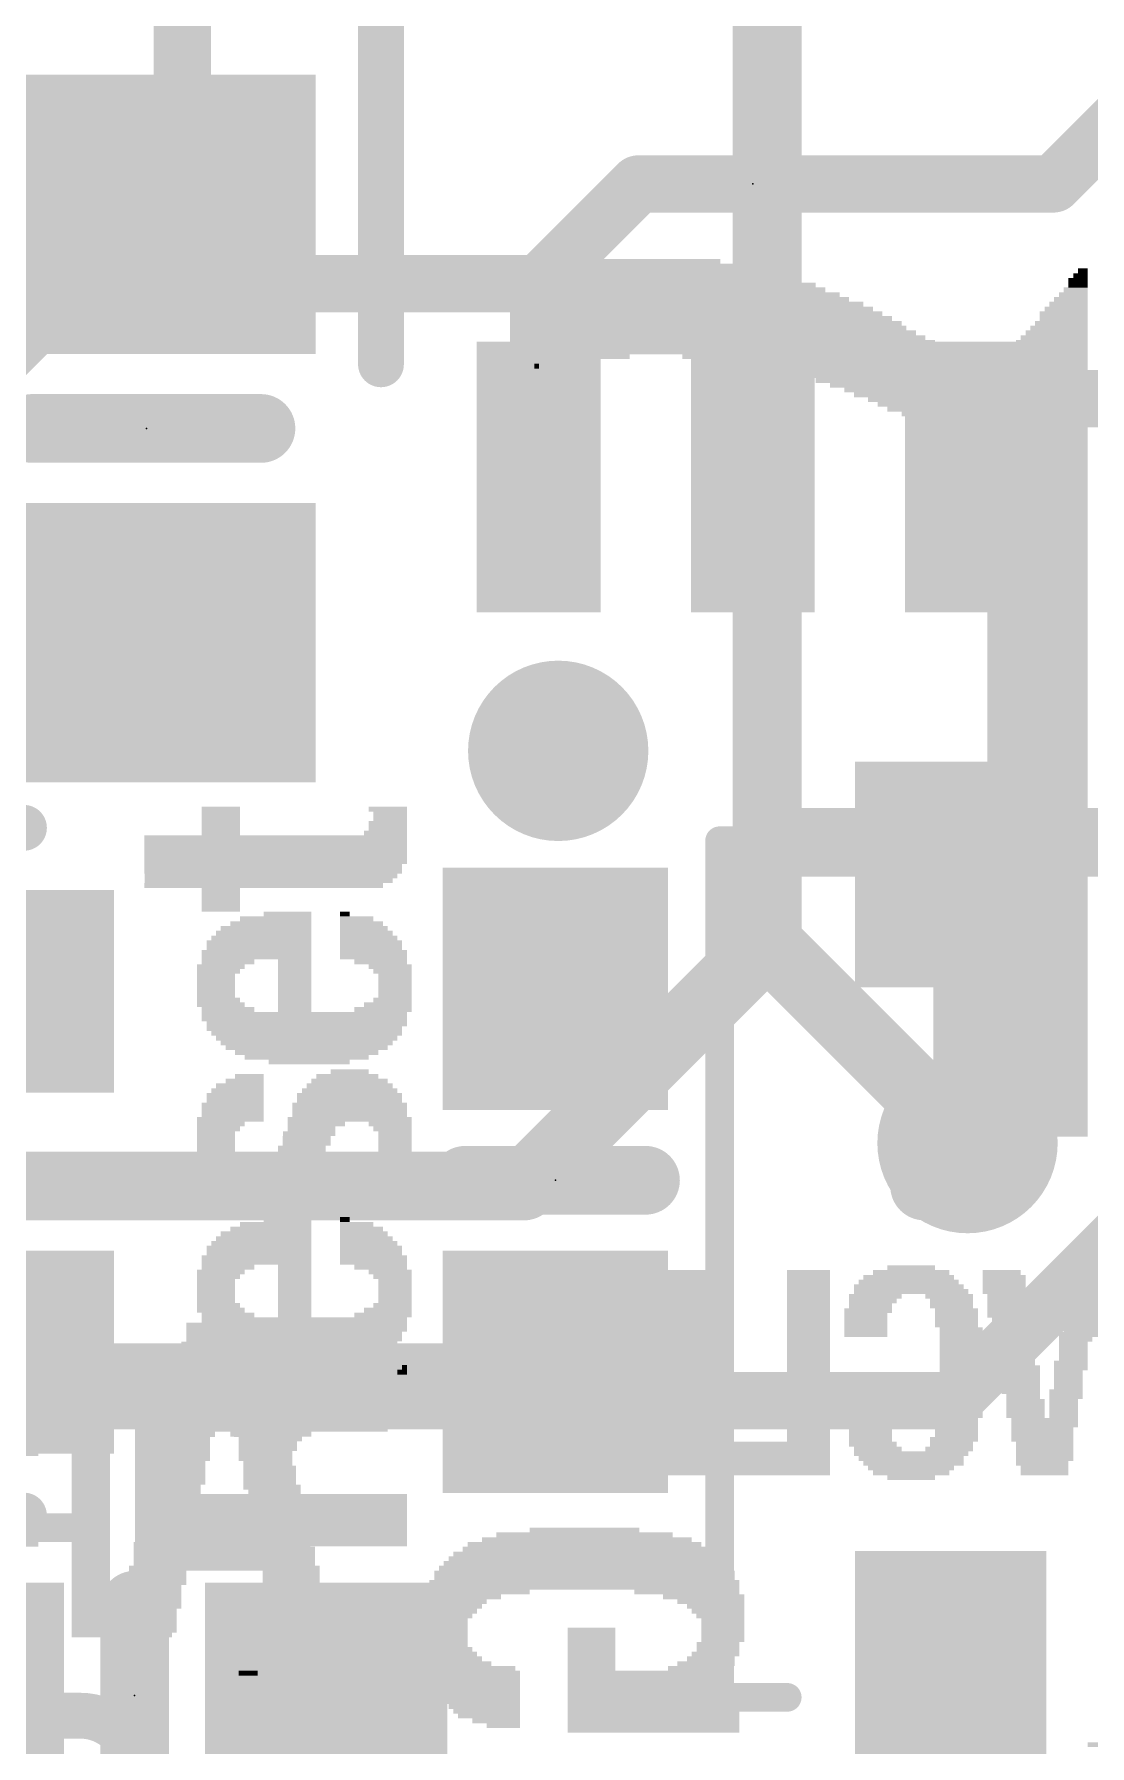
# Model space of a CAD drawing. Extents: x -0.1 to 50.8, y -0.1 to 23.
# Drawn here: x 11.54 to 16.23, y 3.99 to 11.59 of the extents above; entities that cross this region are included whole.
import ezdxf

# ---------------------------------------------------------------- set-up
doc = ezdxf.new("R2010")
doc.units = 0
for name, color, linetype in [('1', 12, 'CONTINUOUS'), ('16', 5, 'CONTINUOUS'), ('18', 110, 'CONTINUOUS'), ('200', 40, 'CONTINUOUS'), ('201', 6, 'CONTINUOUS'), ('21', 40, 'CONTINUOUS'), ('22', 6, 'CONTINUOUS'), ('23', 40, 'CONTINUOUS')]:
    doc.layers.add(name, color=color, linetype=linetype)

# ---------------------------------------------------------------- blocks, each defined once
blk = doc.blocks.new('RECT')
blk.add_solid([(-0.5, -0.5), (0.5, -0.5), (-0.5, 0.5), (0.5, 0.5)])
blk = doc.blocks.new('ROUNDV')
at = {"const_width": 0.5}
blk.add_lwpolyline([(0, -0.25, 1), (0, 0.25, 1), (0, -0.25)], format="xyb", dxfattribs=at)

msp = doc.modelspace()

# ---------------------------------------------------------------- linework, layer by layer
at = {"layer": '1'}
for points, const_width in [([(12.2005, 12.319), (12.2005, 10.9465)], 0.254), ([(16.0655, 10.922), (16.9155, 11.772)], 0.254), ([(12.2005, 10.9465), (12.0415, 10.7875)], 0.254), ([(13.782, 10.48), (14.224, 10.922)], 0.254), ([(14.224, 10.922), (16.0655, 10.922)], 0.254), ([(10.348, 9.094), (12.0415, 10.7875)], 0.254), ([(12.349, 10.48), (12.0415, 10.7875)], 0.254), ([(13.782, 10.48), (12.349, 10.48)], 0.254), ([(13.782, 9.6219), (13.782, 10.48)], 0.254), ([(15.682, 9.6219), (16.0296, 9.9695)], 0.254), ([(16.0296, 9.9695), (16.383, 9.9695)], 0.254), ([(15.6845, 7.7838), (15.6096, 7.8587)], 0.3048), ([(15.6845, 6.6675), (15.6845, 7.7838)], 0.3048), ([(11.448, 5.7405), (11.232, 5.5245)], 0.254), ([(11.5361, 5.6524), (11.448, 5.7405)], 0.254), ([(13.8557, 5.6524), (11.5361, 5.6524)], 0.254)]:
    msp.add_lwpolyline(points, dxfattribs=dict(at, const_width=const_width))
for points, const_width in [([(12.137, 10.9465, 1), (12.264, 10.9465)], 0.127), ([(12.2454, 10.9016, 1), (12.1556, 10.9914)], 0.127), ([(14.224, 10.9855, 1), (14.224, 10.8585)], 0.127), ([(14.2689, 10.8771, 1), (14.1791, 10.9669)], 0.127), ([(16.0206, 10.9669, 1), (16.1104, 10.8771)], 0.127), ([(16.0655, 10.8585, 1), (16.0655, 10.9855)], 0.127), ([(12.0864, 10.8324, 1), (11.9966, 10.7426)], 0.127), ([(11.9966, 10.8324, 1), (12.0864, 10.7426)], 0.127), ([(12.0864, 10.7426, 1), (11.9966, 10.8324)], 0.127), ([(12.349, 10.5435, 1), (12.349, 10.4165)], 0.127), ([(12.3041, 10.4351, 1), (12.3939, 10.5249)], 0.127), ([(13.8455, 10.48, 1), (13.7185, 10.48)], 0.127), ([(13.7371, 10.5249, 1), (13.8269, 10.4351)], 0.127), ([(13.782, 10.4165, 1), (13.782, 10.5435)], 0.127), ([(16.0296, 10.033, 1), (16.0296, 9.906)], 0.127), ([(16.0745, 9.9246, 1), (15.9847, 10.0144)], 0.127), ([(15.6371, 9.6668, 1), (15.7269, 9.577)], 0.127), ([(13.7185, 9.6219, 1), (13.8455, 9.6219)], 0.127), ([(15.6635, 7.9126, 1), (15.5557, 7.8048)], 0.1524), ([(15.7607, 7.7838, 1), (15.6083, 7.7838)], 0.1524), ([(15.6306, 7.7299, 1), (15.7384, 7.8377)], 0.1524), ([(15.6083, 6.6675, 1), (15.7607, 6.6675)], 0.1524), ([(11.4929, 5.7854, 1), (11.4031, 5.6956)], 0.127), ([(11.4929, 5.6956, 1), (11.4031, 5.7854)], 0.127), ([(11.5361, 5.7159, 1), (11.5361, 5.5889)], 0.127), ([(13.8557, 5.5889, 1), (13.8557, 5.7159)], 0.127), ([(11.4912, 5.6075, 1), (11.581, 5.6973)], 0.127)]:
    msp.add_lwpolyline(points, format="xyb", dxfattribs=dict(at, const_width=const_width))
at = {"layer": '16'}
for points, const_width in [([(14.7955, 12.319), (14.7955, 8.001)], 0.3048), ([(14.7955, 7.5565), (14.7955, 8.001)], 0.3048), ([(14.7955, 8.001), (19.05, 8.001)], 0.3048), ([(13.716, 6.477), (14.7955, 7.5565)], 0.3048), ([(15.6845, 6.6675), (14.7955, 7.5565)], 0.3048), ([(15.494, 6.477), (15.6845, 6.6675)], 0.3048), ([(10.0965, 6.477), (13.716, 6.477)], 0.3048), ([(16.4465, 6.35), (15.621, 5.5245)], 0.254), ([(15.621, 5.5245), (10.3505, 5.5245)], 0.254)]:
    msp.add_lwpolyline(points, dxfattribs=dict(at, const_width=const_width))
for points, const_width in [([(14.8717, 8.001, 1), (14.7193, 8.001)], 0.1524), ([(14.7955, 8.0772, 1), (14.7955, 7.9248)], 0.1524), ([(14.7193, 8.001, 1), (14.8717, 8.001)], 0.1524), ([(14.8494, 7.6104, 1), (14.7416, 7.5026)], 0.1524), ([(14.8494, 7.5026, 1), (14.7416, 7.6104)], 0.1524), ([(14.7193, 7.5565, 1), (14.8717, 7.5565)], 0.1524), ([(15.7384, 6.6136, 1), (15.6306, 6.7214)], 0.1524), ([(15.6306, 6.6136, 1), (15.7384, 6.7214)], 0.1524), ([(13.6621, 6.5309, 1), (13.7699, 6.4231)], 0.1524), ([(13.716, 6.4008, 1), (13.716, 6.5532)], 0.1524), ([(15.4401, 6.5309, 1), (15.5479, 6.4231)], 0.1524), ([(15.5761, 5.5694, 1), (15.6659, 5.4796)], 0.127), ([(15.621, 5.461, 1), (15.621, 5.588)], 0.127)]:
    msp.add_lwpolyline(points, format="xyb", dxfattribs=dict(at, const_width=const_width))
at = {"layer": '21'}
for points, const_width in [([(13.082, 11.722), (13.082, 10.122)], 0.2032), ([(12.5495, 9.8375), (11.5335, 9.8375)], 0.3048), ([(7.298, 8.0659), (11.498, 8.0659)], 0.2032), ([(14.8846, 8.0087), (14.5846, 8.0087)], 0.127), ([(14.5846, 8.0087), (14.5846, 4.2087)], 0.127), ([(14.2557, 6.5024), (13.4557, 6.5024)], 0.3048), ([(11.498, 5.0151), (7.298, 5.0151)], 0.2032), ([(11.9888, 4.6176), (11.9888, 3.8176)], 0.3048), ([(14.5846, 4.2087), (14.8846, 4.2087)], 0.127)]:
    msp.add_lwpolyline(points, dxfattribs=dict(at, const_width=const_width))
for points, const_width in [([(13.0312, 10.122, 1), (13.1328, 10.122)], 0.1016), ([(11.5335, 9.9137, 1), (11.5335, 9.7613)], 0.1524), ([(12.5495, 9.7613, 1), (12.5495, 9.9137)], 0.1524), ([(11.498, 8.0151, 1), (11.498, 8.1167)], 0.1016), ([(14.6164, 8.0087, 1), (14.5528, 8.0087)], 0.0635), ([(14.5846, 8.0405, 1), (14.5846, 7.977)], 0.0635), ([(14.8846, 7.977, 1), (14.8846, 8.0405)], 0.0635), ([(13.4557, 6.5786, 1), (13.4557, 6.4262)], 0.1524), ([(14.2557, 6.4262, 1), (14.2557, 6.5786)], 0.1524), ([(11.498, 4.9643, 1), (11.498, 5.0659)], 0.1016), ([(12.065, 4.6176, 1), (11.9126, 4.6176)], 0.1524), ([(14.5846, 4.2405, 1), (14.5846, 4.177)], 0.0635), ([(14.8846, 4.177, 1), (14.8846, 4.2405)], 0.0635), ([(14.5528, 4.2087, 1), (14.6164, 4.2087)], 0.0635)]:
    msp.add_lwpolyline(points, format="xyb", dxfattribs=dict(at, const_width=const_width))
at = {"layer": '22', "const_width": 0.2032}
msp.add_lwpolyline([(11.7475, 4.1275), (8.9535, 4.1275)], dxfattribs=at)
at = {"layer": '22'}
for points, const_width in [([(12.0015, 3.8735, 0.4142), (11.7475, 4.1275)], 0.2032), ([(11.7475, 4.1783, 1), (11.7475, 4.0767)], 0.1016), ([(11.7475, 4.0767, 1), (11.7475, 4.1783)], 0.1016)]:
    msp.add_lwpolyline(points, format="xyb", dxfattribs=dict(at, const_width=const_width))
at = {"layer": '23'}
for p in [(14.732, 10.922), (12.0415, 9.8375), (13.8557, 6.5024), (11.9888, 4.2176)]:
    msp.add_point(p, dxfattribs=at)

# ---------------------------------------------------------------- block references
at = {"layer": '1'}
for p, xscale, yscale, rotation in [((12.0415, 10.7875), 1.24, 1.5, 270), ((12.0415, 8.8875), 1.24, 1.5, 270), ((11.448, 7.3405), 0.9, 0.9, 180), ((11.448, 5.7405), 0.9, 0.9, 180)]:
    msp.add_blockref('RECT', p, dxfattribs=dict(at, xscale=xscale, yscale=yscale, rotation=rotation))
at = {"layer": '1', "xscale": 0.55, "yscale": 1.2}
for p in [(13.782, 9.6219), (14.732, 9.6219), (15.682, 9.6219)]:
    msp.add_blockref('RECT', p, dxfattribs=at)
at = {"layer": '1'}
for p, xscale in [((15.6096, 7.8587), 0.85), ((15.6096, 4.3587), 0.85), ((11.1388, 4.2176), 1.075), ((12.8388, 4.2176), 1.075)]:
    msp.add_blockref('RECT', p, dxfattribs=dict(at, xscale=xscale))
at = {"layer": '1', "xscale": 1.075, "rotation": 270}
for p in [(13.8557, 7.3524), (13.8557, 5.6524)]:
    msp.add_blockref('RECT', p, dxfattribs=at)
at = {"layer": '18', "xscale": 0.8001, "yscale": 0.8001}
for p in [(13.8684, 8.4074), (13.8684, 8.4074), (15.6845, 6.6675), (15.6845, 6.6675)]:
    msp.add_blockref('ROUNDV', p, dxfattribs=at)
at = {"layer": '200', "yscale": 0.0212}
for p, xscale in [((12.3714, 8.1488), 0.1693), ((12.3714, 8.1277), 0.1693), ((13.1122, 8.1488), 0.1693), ((13.1228, 8.1277), 0.1482), ((12.3714, 8.1065), 0.1693), ((12.3714, 8.0853), 0.1693), ((12.3714, 8.0642), 0.1693), ((12.3714, 8.043), 0.1693), ((13.1016, 8.043), 0.1905), ((13.1122, 8.0853), 0.1693), ((13.1122, 8.0642), 0.1693), ((13.1228, 8.1065), 0.1482), ((12.6148, 8.0218), 1.1641), ((12.6148, 8.0007), 1.1641), ((12.6148, 7.9795), 1.1641), ((12.6042, 7.8949), 1.143), ((12.6148, 7.9583), 1.1641), ((12.6148, 7.9372), 1.1641), ((12.6148, 7.916), 1.1641), ((12.6042, 7.8737), 1.143), ((12.5937, 7.8525), 1.1218), ((12.5831, 7.8314), 1.1006), ((12.5619, 7.8102), 1.0583), ((12.3714, 7.789), 0.1693), ((12.3714, 7.7679), 0.1693), ((12.3714, 7.7467), 0.1693), ((12.3714, 7.7255), 0.1693), ((12.3714, 7.7044), 0.1693), ((12.6148, 7.662), 0.3175), ((12.6677, 7.6832), 0.2117), ((12.9217, 7.6832), 0.0423), ((12.9746, 7.662), 0.1482), ((12.5619, 7.5985), 0.4233), ((12.5725, 7.6197), 0.4022), ((12.5937, 7.6409), 0.3598), ((12.9958, 7.6409), 0.1905), ((13.0064, 7.6197), 0.2117), ((13.017, 7.5985), 0.2328), ((12.5302, 7.5139), 0.4868), ((12.5408, 7.5562), 0.4657), ((12.5408, 7.535), 0.4657), ((12.5513, 7.5774), 0.4445), ((13.0381, 7.5562), 0.2752), ((13.0381, 7.535), 0.2752), ((13.0276, 7.5774), 0.254), ((13.0487, 7.5139), 0.2963), ((12.3714, 7.4504), 0.2117), ((12.5302, 7.4927), 0.4868), ((12.4032, 7.4715), 0.2328), ((12.6995, 7.4715), 0.1482), ((12.6995, 7.4504), 0.1482), ((13.0487, 7.4927), 0.2963), ((13.0805, 7.4715), 0.2328), ((13.1228, 7.4504), 0.1905), ((12.3608, 7.4292), 0.1905), ((12.3503, 7.408), 0.1693), ((12.3503, 7.3869), 0.1693), ((12.3503, 7.3657), 0.1693), ((12.6995, 7.4292), 0.1482), ((12.6995, 7.408), 0.1482), ((12.6995, 7.3869), 0.1482), ((12.6995, 7.3657), 0.1482), ((13.1334, 7.4292), 0.1693), ((13.144, 7.408), 0.1482), ((13.144, 7.3869), 0.1482), ((13.144, 7.3657), 0.1482), ((12.3608, 7.3022), 0.1905), ((12.3714, 7.281), 0.2117), ((12.3503, 7.3445), 0.1693), ((12.3503, 7.3234), 0.1693), ((12.6995, 7.3445), 0.1482), ((12.6995, 7.3234), 0.1482), ((12.6995, 7.3022), 0.1482), ((12.6995, 7.281), 0.1482), ((13.1122, 7.281), 0.2117), ((13.1334, 7.3022), 0.1693), ((13.144, 7.3445), 0.1482), ((13.144, 7.3234), 0.1482), ((12.7418, 7.2387), 0.9101), ((12.7418, 7.2175), 0.9101), ((12.4032, 7.2599), 0.2328), ((12.6995, 7.2599), 0.1482), ((13.0911, 7.2599), 0.254), ((12.7524, 7.1964), 0.889), ((12.7418, 7.1752), 0.8678), ((12.7524, 7.154), 0.8466), ((12.7524, 7.1329), 0.8043), ((12.7524, 7.1117), 0.762), ((12.7524, 7.0905), 0.7196), ((12.7524, 7.0694), 0.635), ((12.7524, 7.0482), 0.5503), ((12.763, 7.0271), 0.3598), ((12.9429, 6.9847), 0.1693), ((12.4455, 6.9001), 0.2328), ((12.4561, 6.9212), 0.2117), ((12.4772, 6.9424), 0.1693), ((12.4984, 6.9636), 0.127), ((12.9429, 6.9001), 0.4233), ((12.9429, 6.9212), 0.381), ((12.9429, 6.9424), 0.3387), ((12.9323, 6.9636), 0.2752), ((12.4243, 6.8366), 0.2752), ((12.4349, 6.8789), 0.254), ((12.4349, 6.8577), 0.254), ((12.9429, 6.8366), 0.508), ((12.9429, 6.8789), 0.4656), ((12.9429, 6.8577), 0.4656), ((12.3714, 6.7519), 0.2117), ((12.4138, 6.7731), 0.2963), ((12.4243, 6.8154), 0.2752), ((12.4243, 6.7942), 0.2752), ((12.9429, 6.7731), 0.5503), ((12.7947, 6.7519), 0.254), ((12.9429, 6.8154), 0.508), ((12.9429, 6.7942), 0.508), ((13.1228, 6.7519), 0.1905), ((12.3608, 6.7307), 0.1905), ((12.3503, 6.7096), 0.1693), ((12.3503, 6.6884), 0.1693), ((12.7524, 6.6884), 0.2117), ((12.763, 6.7096), 0.2328), ((12.7736, 6.7307), 0.2117), ((13.1334, 6.7307), 0.1693), ((13.144, 6.7096), 0.1482), ((13.144, 6.6884), 0.1482), ((12.3608, 6.6037), 0.1905), ((12.3503, 6.6672), 0.1693), ((12.3503, 6.6461), 0.1693), ((12.3503, 6.6249), 0.1693), ((12.7207, 6.6037), 0.2328), ((12.7312, 6.6461), 0.2117), ((12.7312, 6.6249), 0.2117), ((12.7524, 6.6672), 0.2117), ((13.1334, 6.6037), 0.1693), ((13.144, 6.6672), 0.1482), ((13.144, 6.6461), 0.1482), ((13.144, 6.6249), 0.1482), ((12.3714, 6.5826), 0.2117), ((12.5408, 6.5614), 0.5503), ((12.5407, 6.5402), 0.508), ((12.5407, 6.5191), 0.508), ((12.6995, 6.5826), 0.2328), ((13.0593, 6.5402), 0.3175), ((13.0487, 6.5191), 0.2963), ((13.1122, 6.5614), 0.2117), ((13.1228, 6.5826), 0.1905), ((12.5407, 6.4979), 0.508), ((12.5408, 6.4767), 0.4657), ((12.5408, 6.4556), 0.4657), ((13.0381, 6.4556), 0.2752), ((13.0487, 6.4979), 0.2963), ((13.0487, 6.4767), 0.2963), ((12.5408, 6.4344), 0.4233), ((12.5407, 6.4132), 0.381), ((12.5407, 6.3921), 0.3387), ((12.5408, 6.3709), 0.254), ((13.0381, 6.4344), 0.2752), ((12.9958, 6.3709), 0.1905), ((13.0276, 6.4132), 0.254), ((13.017, 6.3921), 0.2328), ((12.6148, 6.3074), 0.3175), ((12.5408, 6.3497), 0.1693), ((12.6677, 6.3286), 0.2117), ((12.9217, 6.3286), 0.0423), ((12.9746, 6.3074), 0.1482), ((12.9641, 6.3497), 0.127), ((12.5513, 6.2228), 0.4445), ((12.5619, 6.2439), 0.4233), ((12.5725, 6.2651), 0.4022), ((12.5937, 6.2862), 0.3598), ((12.9958, 6.2862), 0.1905), ((13.0064, 6.2651), 0.2117), ((13.017, 6.2439), 0.2328), ((13.0276, 6.2228), 0.254), ((12.5302, 6.1593), 0.4868), ((12.5408, 6.2016), 0.4657), ((12.5408, 6.1804), 0.4657), ((13.0381, 6.2016), 0.2752), ((13.0381, 6.1804), 0.2752), ((13.0487, 6.1593), 0.2963), ((12.3714, 6.0958), 0.2117), ((12.3608, 6.0746), 0.1905), ((12.5302, 6.1381), 0.4868), ((12.4032, 6.1169), 0.2328), ((12.6995, 6.1169), 0.1482), ((12.6995, 6.0958), 0.1482), ((12.6995, 6.0746), 0.1482), ((13.0487, 6.1381), 0.2963), ((13.0805, 6.1169), 0.2328), ((13.1228, 6.0958), 0.1905), ((13.1334, 6.0746), 0.1693), ((12.3503, 6.0534), 0.1693), ((12.3503, 6.0323), 0.1693), ((12.3503, 6.0111), 0.1693), ((12.3503, 5.9899), 0.1693), ((12.6995, 6.0534), 0.1482), ((12.6995, 6.0323), 0.1482), ((12.6995, 6.0111), 0.1482), ((12.6995, 5.9899), 0.1482), ((13.144, 6.0534), 0.1482), ((13.144, 6.0323), 0.1482), ((13.144, 6.0111), 0.1482), ((13.144, 5.9899), 0.1482), ((12.3608, 5.9476), 0.1905), ((12.3714, 5.9264), 0.2117), ((12.3503, 5.9688), 0.1693), ((12.6995, 5.9688), 0.1482), ((12.6995, 5.9476), 0.1482), ((12.6995, 5.9264), 0.1482), ((13.1122, 5.9264), 0.2117), ((13.1334, 5.9476), 0.1693), ((13.144, 5.9688), 0.1482), ((12.7418, 5.8841), 0.9101), ((12.7418, 5.8629), 0.9101), ((12.4032, 5.9053), 0.2328), ((12.7524, 5.8418), 0.889), ((12.6995, 5.9053), 0.1482), ((13.0911, 5.9053), 0.254), ((12.7418, 5.8206), 0.8678), ((12.7524, 5.7994), 0.8466), ((12.7524, 5.7783), 0.8043), ((12.7524, 5.7571), 0.762), ((12.7524, 5.7359), 0.7196), ((12.7524, 5.7148), 0.635), ((12.7524, 5.6936), 0.5503), ((12.3079, 5.6089), 0.3387), ((12.3079, 5.6301), 0.2117), ((12.763, 5.6724), 0.3598), ((12.9746, 5.6089), 0.4445), ((13.1334, 5.6301), 0.127), ((13.1757, 5.6513), 0.0423), ((13.1863, 5.6724), 0.0212), ((12.3079, 5.5454), 0.508), ((12.3079, 5.5666), 0.4657), ((12.2973, 5.5878), 0.4022), ((12.9217, 5.5454), 0.5503), ((12.9323, 5.5666), 0.5291), ((12.9429, 5.5878), 0.508), ((12.2973, 5.4819), 0.5715), ((12.6042, 5.4608), 1.1853), ((12.2973, 5.5243), 0.5291), ((12.3079, 5.5031), 0.5503), ((12.9006, 5.4819), 0.5926), ((12.9112, 5.5243), 0.5715), ((12.9112, 5.5031), 0.5715), ((12.5513, 5.3973), 1.1218), ((12.5937, 5.4184), 1.2065), ((12.6042, 5.4396), 1.1853), ((12.128, 5.3761), 0.2752), ((12.0963, 5.3338), 0.2117), ((12.0857, 5.3126), 0.1905), ((12.1069, 5.355), 0.2328), ((12.5937, 5.3761), 0.3598), ((12.5937, 5.355), 0.2752), ((12.5937, 5.3338), 0.2328), ((12.6042, 5.3126), 0.2117), ((12.0751, 5.2915), 0.1693), ((12.0751, 5.2703), 0.1693), ((12.0751, 5.2491), 0.1693), ((12.0751, 5.228), 0.1693), ((12.5937, 5.2915), 0.1905), ((12.6042, 5.2703), 0.1693), ((12.6042, 5.2491), 0.1693), ((12.6042, 5.228), 0.1693), ((12.0751, 5.2068), 0.1693), ((12.0751, 5.1856), 0.1693), ((12.0751, 5.1645), 0.1693), ((12.6042, 5.2068), 0.1693), ((12.6042, 5.1856), 0.1693), ((12.6042, 5.1645), 0.1693), ((12.0751, 5.1433), 0.1693), ((12.0751, 5.1221), 0.1693), ((12.5937, 5.101), 1.2065), ((12.5937, 5.0798), 1.2065), ((12.6042, 5.1433), 0.1693), ((12.6042, 5.1221), 0.1693), ((12.5937, 5.0586), 1.2065), ((12.5937, 5.0375), 1.2065), ((12.5937, 5.0163), 1.2065), ((12.5937, 4.9951), 1.2065), ((12.5937, 4.974), 1.2065), ((12.5937, 4.9528), 1.2065), ((12.5937, 4.9316), 1.2065), ((12.5937, 4.9105), 1.2065), ((12.5937, 4.8893), 1.2065)]:
    msp.add_blockref('RECT', p, dxfattribs=dict(at, xscale=xscale))
at = {"layer": '201', "yscale": 0.0212, "rotation": 180}
for p, xscale in [((14.2704, 10.5579), 0.8886), ((14.2704, 10.5791), 0.6347), ((14.2809, 10.5368), 1.0368), ((14.3867, 10.4733), 1.2483), ((14.3233, 10.5156), 1.1214), ((14.355, 10.4945), 1.1849), ((16.1746, 10.4945), 0.0846), ((16.1746, 10.4733), 0.0846), ((16.1852, 10.5156), 0.0635), ((16.1958, 10.5368), 0.0423), ((14.4079, 10.4522), 1.2907), ((14.4396, 10.431), 1.3541), ((14.4608, 10.4098), 1.3964), ((16.1429, 10.4098), 0.1481), ((16.1534, 10.431), 0.127), ((16.164, 10.4522), 0.1058), ((14.4925, 10.3887), 1.4599), ((14.556, 10.3252), 1.5869), ((14.5137, 10.3675), 1.5022), ((14.5348, 10.3464), 1.5445), ((16.1111, 10.3464), 0.2116), ((16.1111, 10.3252), 0.2116), ((16.1217, 10.3675), 0.1904), ((16.1323, 10.3887), 0.1693), ((14.5877, 10.2829), 1.6503), ((14.5772, 10.304), 1.6292), ((14.6089, 10.2617), 1.6927), ((14.6301, 10.2406), 1.735), ((16.0688, 10.2406), 0.2962), ((16.0794, 10.2617), 0.2751), ((16.09, 10.2829), 0.2539), ((16.1006, 10.304), 0.2327), ((14.6512, 10.2194), 1.7773), ((14.6724, 10.1982), 1.8196), ((14.683, 10.1771), 1.8408), ((16.0477, 10.1982), 0.3385), ((16.0477, 10.1771), 0.3385), ((16.0582, 10.2194), 0.3174), ((13.9742, 10.1559), 0.4232), ((13.8366, 10.1348), 0.1481), ((13.7732, 10.1136), 0.0212), ((15.0321, 10.1559), 1.2272), ((15.1696, 10.1348), 1.0368), ((15.2542, 10.1136), 0.9521), ((15.3071, 10.0925), 0.8886), ((16.0053, 10.0925), 0.4232), ((16.0159, 10.1136), 0.402), ((16.0265, 10.1348), 0.3808), ((16.0371, 10.1559), 0.3597), ((15.5822, 10.0713), 1.2695), ((15.6139, 10.0501), 1.206), ((15.6457, 10.029), 1.1425), ((15.6774, 10.0078), 1.0791), ((15.6985, 9.9867), 1.0368), ((15.7303, 9.9655), 0.9733), ((15.7514, 9.9444), 0.931), ((15.7726, 9.9232), 0.8886), ((15.8043, 9.902), 0.8252), ((15.8255, 9.8809), 0.7829), ((15.8467, 9.8597), 0.7405), ((15.8678, 9.8386), 0.6982), ((15.889, 9.8174), 0.6559), ((15.9101, 9.7962), 0.6136), ((15.9313, 9.7751), 0.5713), ((15.9524, 9.7539), 0.529), ((15.9736, 9.7328), 0.4866), ((15.9948, 9.7116), 0.4443), ((15.9948, 9.6905), 0.4443), ((15.9948, 9.6693), 0.4443), ((15.9948, 9.6481), 0.4443), ((15.9948, 9.627), 0.4443), ((15.9948, 9.6058), 0.4443), ((15.9948, 9.5847), 0.4443), ((15.9948, 9.5635), 0.4443), ((15.9948, 9.5423), 0.4443), ((15.9948, 9.5212), 0.4443), ((15.9948, 9.5), 0.4443), ((15.9948, 9.4789), 0.4443), ((15.9948, 9.4577), 0.4443), ((15.9948, 9.4366), 0.4443), ((15.9948, 9.4154), 0.4443), ((15.9948, 9.3942), 0.4443), ((15.9948, 9.3731), 0.4443), ((15.9948, 9.3519), 0.4443), ((15.9948, 9.3308), 0.4443), ((15.9948, 9.3096), 0.4443), ((15.9948, 9.2885), 0.4443), ((15.9948, 9.2673), 0.4443), ((15.9948, 9.2461), 0.4443), ((15.9948, 9.225), 0.4443), ((15.9948, 9.2038), 0.4443), ((15.9948, 9.1827), 0.4443), ((15.9948, 9.1615), 0.4443), ((15.9948, 9.1403), 0.4443), ((15.9948, 9.1192), 0.4443), ((15.9948, 9.098), 0.4443), ((15.9948, 9.0769), 0.4443), ((15.9948, 9.0557), 0.4443), ((15.9948, 9.0346), 0.4443), ((15.9948, 9.0134), 0.4443), ((15.9948, 8.9922), 0.4443), ((15.9948, 8.9711), 0.4443), ((15.9948, 8.9499), 0.4443), ((15.9948, 8.9288), 0.4443), ((15.9948, 8.9076), 0.4443), ((15.9948, 8.8864), 0.4443), ((15.9948, 8.8653), 0.4443), ((15.9948, 8.8441), 0.4443), ((15.9948, 8.823), 0.4443), ((15.9948, 8.8018), 0.4443), ((15.9948, 8.7807), 0.4443), ((15.9948, 8.7595), 0.4443), ((15.9948, 8.7383), 0.4443), ((15.9948, 8.7172), 0.4443), ((15.9948, 8.696), 0.4443), ((15.9948, 8.6749), 0.4443), ((15.9948, 8.6537), 0.4443), ((15.9948, 8.6325), 0.4443), ((15.9948, 8.6114), 0.4443), ((15.9948, 8.5902), 0.4443), ((15.9948, 8.5691), 0.4443), ((15.9948, 8.5479), 0.4443), ((15.9948, 8.5268), 0.4443), ((15.9948, 8.5056), 0.4443), ((15.9948, 8.4844), 0.4443), ((15.9948, 8.4633), 0.4443), ((15.9948, 8.4421), 0.4443), ((15.9948, 8.421), 0.4443), ((15.9948, 8.3998), 0.4443), ((15.9948, 8.3786), 0.4443), ((15.9948, 8.3575), 0.4443), ((15.9948, 8.3363), 0.4443), ((15.9948, 8.3152), 0.4443), ((15.9948, 8.294), 0.4443), ((15.9948, 8.2729), 0.4443), ((15.9948, 8.2517), 0.4443), ((15.9948, 8.2305), 0.4443), ((15.9948, 8.2094), 0.4443), ((15.9948, 8.1882), 0.4443), ((15.9948, 8.1671), 0.4443), ((15.9948, 8.1459), 0.4443), ((15.9948, 8.1247), 0.4443), ((15.9948, 8.1036), 0.4443), ((15.9948, 8.0824), 0.4443), ((15.9948, 8.0613), 0.4443), ((15.9948, 8.0401), 0.4443), ((15.9948, 8.019), 0.4443), ((15.9948, 7.9978), 0.4443), ((15.9948, 7.9766), 0.4443), ((15.9948, 7.9555), 0.4443), ((15.9948, 7.9343), 0.4443), ((15.9948, 7.9132), 0.4443), ((15.9948, 7.892), 0.4443), ((15.9948, 7.8709), 0.4443), ((15.9948, 7.8497), 0.4443), ((15.9948, 7.8285), 0.4443), ((15.9948, 7.8074), 0.4443), ((15.9948, 7.7862), 0.4443), ((15.9948, 7.7651), 0.4443), ((15.9948, 7.7439), 0.4443), ((15.9948, 7.7227), 0.4443), ((15.9948, 7.7016), 0.4443), ((15.9948, 7.6804), 0.4443), ((15.9948, 7.6593), 0.4443), ((15.9948, 7.6381), 0.4443), ((15.9948, 7.617), 0.4443), ((15.9948, 7.5958), 0.4443), ((15.9948, 7.5746), 0.4443), ((15.9948, 7.5535), 0.4443), ((15.9948, 7.5323), 0.4443), ((15.9948, 7.5112), 0.4443), ((15.9948, 7.49), 0.4443), ((15.9948, 7.4688), 0.4443), ((15.9948, 7.4477), 0.4443), ((15.9948, 7.4265), 0.4443), ((15.9948, 7.4054), 0.4443), ((15.9948, 7.3842), 0.4443), ((15.9948, 7.3631), 0.4443), ((15.9948, 7.3419), 0.4443), ((15.9948, 7.3207), 0.4443), ((15.9948, 7.2996), 0.4443), ((15.9948, 7.2784), 0.4443), ((15.9948, 7.2573), 0.4443), ((15.9948, 7.2361), 0.4443), ((15.9948, 7.2149), 0.4443), ((15.9948, 7.1938), 0.4443), ((15.9948, 7.1726), 0.4443), ((15.9948, 7.1515), 0.4443), ((15.9948, 7.1303), 0.4443), ((15.9948, 7.1092), 0.4443), ((15.9948, 7.088), 0.4443), ((15.9948, 7.0668), 0.4443), ((15.9948, 7.0457), 0.4443), ((15.9948, 7.0245), 0.4443), ((15.9948, 7.0034), 0.4443), ((15.9948, 6.9822), 0.4443), ((15.9948, 6.961), 0.4443), ((15.9948, 6.9399), 0.4443), ((15.9948, 6.9187), 0.4443), ((15.9948, 6.8976), 0.4443), ((15.9948, 6.8764), 0.4443), ((15.9948, 6.8553), 0.4443), ((15.9948, 6.8341), 0.4443), ((15.9948, 6.8129), 0.4443), ((15.9948, 6.7918), 0.4443), ((15.9948, 6.7706), 0.4443), ((15.9948, 6.7495), 0.4443), ((15.9948, 6.7283), 0.4443), ((15.9948, 6.7071), 0.4443), ((13.9953, 6.0936), 0.2116), ((14.0059, 6.0724), 0.1904), ((14.4291, 6.0936), 0.1904), ((14.4291, 6.0724), 0.1904), ((14.9792, 6.0936), 0.1904), ((14.9792, 6.0724), 0.1904), ((15.4235, 6.0724), 0.402), ((15.4341, 6.0936), 0.3385), ((15.4341, 6.1147), 0.2116), ((15.8361, 6.0936), 0.1693), ((15.8467, 6.0724), 0.1904), ((16.2381, 6.0724), 0.2116), ((16.2381, 6.0936), 0.1693), ((14.0165, 6.0512), 0.2116), ((14.0376, 6.0301), 0.2116), ((14.0482, 6.0089), 0.1904), ((14.0588, 5.9878), 0.2116), ((14.4291, 6.0512), 0.1904), ((14.4291, 6.0301), 0.1904), ((14.4291, 6.0089), 0.1904), ((14.4291, 5.9878), 0.1904), ((14.9792, 6.0512), 0.1904), ((14.9792, 6.0301), 0.1904), ((14.9792, 6.0089), 0.1904), ((14.9792, 5.9878), 0.1904), ((15.2754, 5.9878), 0.2327), ((15.4235, 6.0301), 0.4866), ((15.4341, 6.0089), 0.5078), ((15.4235, 6.0512), 0.4443), ((15.6033, 5.9878), 0.2116), ((15.8467, 6.0512), 0.1904), ((15.8467, 6.0301), 0.1904), ((15.8467, 6.0089), 0.1904), ((15.8572, 5.9878), 0.1693), ((16.2381, 6.0512), 0.2116), ((16.2381, 6.0301), 0.2116), ((16.2381, 6.0089), 0.2116), ((16.2381, 5.9878), 0.2116), ((14.0799, 5.9666), 0.2116), ((14.0905, 5.9455), 0.1904), ((14.1011, 5.9243), 0.2116), ((14.4291, 5.9666), 0.1904), ((14.4291, 5.9455), 0.1904), ((14.4291, 5.9243), 0.1904), ((14.9792, 5.9666), 0.1904), ((14.9792, 5.9455), 0.1904), ((14.9792, 5.9243), 0.1904), ((15.2436, 5.9243), 0.2116), ((15.2648, 5.9666), 0.2116), ((15.2542, 5.9455), 0.1904), ((15.6139, 5.9666), 0.1904), ((15.6139, 5.9455), 0.1904), ((15.6351, 5.9243), 0.1904), ((15.8572, 5.9666), 0.1693), ((15.8572, 5.9455), 0.1693), ((15.8678, 5.9243), 0.1904), ((16.2381, 5.9455), 0.2539), ((16.2381, 5.9243), 0.2539), ((16.2381, 5.9666), 0.2116), ((12.3767, 5.8608), 0.3174), ((12.3873, 5.8397), 0.3385), ((14.1223, 5.9031), 0.2116), ((14.1328, 5.882), 0.1904), ((14.1434, 5.8608), 0.2116), ((14.1646, 5.8397), 0.2116), ((14.4291, 5.9031), 0.1904), ((14.4291, 5.882), 0.1904), ((14.4291, 5.8608), 0.1904), ((14.4291, 5.8397), 0.1904), ((14.9792, 5.9031), 0.1904), ((14.9792, 5.882), 0.1904), ((14.9792, 5.8608), 0.1904), ((14.9792, 5.8397), 0.1904), ((15.2331, 5.9031), 0.1904), ((15.2331, 5.882), 0.1904), ((15.2331, 5.8608), 0.1904), ((15.2331, 5.8397), 0.1904), ((15.6351, 5.9031), 0.1904), ((15.6351, 5.882), 0.1904), ((15.6351, 5.8608), 0.1904), ((15.6562, 5.8397), 0.1904), ((15.8678, 5.9031), 0.1904), ((15.8784, 5.882), 0.1693), ((15.8784, 5.8608), 0.1693), ((15.8784, 5.8397), 0.1693), ((16.2381, 5.9031), 0.2539), ((16.2381, 5.882), 0.2539), ((16.2381, 5.8608), 0.2539), ((16.2381, 5.8397), 0.2539), ((12.3767, 5.7762), 0.3597), ((12.3873, 5.8185), 0.3385), ((12.3873, 5.7973), 0.3385), ((14.1857, 5.7973), 0.2116), ((14.1752, 5.8185), 0.1904), ((14.2069, 5.7762), 0.2116), ((14.4291, 5.8185), 0.1904), ((14.4291, 5.7973), 0.1904), ((14.4291, 5.7762), 0.1904), ((14.9792, 5.8185), 0.1904), ((14.9792, 5.7973), 0.1904), ((14.9792, 5.7762), 0.1904), ((15.2331, 5.8185), 0.1904), ((15.6562, 5.8185), 0.1904), ((15.6562, 5.7973), 0.1904), ((15.6562, 5.7762), 0.1904), ((15.8784, 5.8185), 0.1693), ((15.889, 5.7973), 0.1904), ((15.8996, 5.7762), 0.1693), ((16.1534, 5.7762), 0.127), ((16.2381, 5.8185), 0.2962), ((16.164, 5.7973), 0.1481), ((12.3873, 5.755), 0.3808), ((12.3873, 5.7339), 0.3808), ((12.3873, 5.7127), 0.3808), ((12.3873, 5.6916), 0.3808), ((14.2175, 5.755), 0.1904), ((14.3233, 5.7339), 0.402), ((14.3233, 5.6916), 0.402), ((14.3338, 5.7127), 0.3808), ((14.4291, 5.755), 0.1904), ((14.9792, 5.755), 0.1904), ((14.9792, 5.7339), 0.1904), ((14.9792, 5.7127), 0.1904), ((14.9792, 5.6916), 0.1904), ((15.6562, 5.755), 0.1904), ((15.6562, 5.7339), 0.1904), ((15.6562, 5.7127), 0.1904), ((15.6562, 5.6916), 0.1904), ((15.8996, 5.755), 0.1693), ((15.8996, 5.7339), 0.1693), ((15.8996, 5.7127), 0.1693), ((15.8996, 5.6916), 0.1693), ((16.1429, 5.6916), 0.1481), ((16.1534, 5.755), 0.127), ((16.1534, 5.7339), 0.127), ((16.1534, 5.7127), 0.127), ((12.3873, 5.6704), 0.4232), ((12.3873, 5.6492), 0.4232), ((12.3873, 5.6281), 0.4232), ((14.3127, 5.6492), 0.4232), ((14.3127, 5.6281), 0.4232), ((14.3233, 5.6704), 0.402), ((14.9792, 5.6704), 0.1904), ((14.9792, 5.6492), 0.1904), ((14.9792, 5.6281), 0.1904), ((15.6562, 5.6704), 0.1904), ((15.6562, 5.6492), 0.1904), ((15.6562, 5.6281), 0.1904), ((15.9207, 5.6704), 0.1693), ((15.9207, 5.6492), 0.1693), ((15.9207, 5.6281), 0.1693), ((16.1429, 5.6704), 0.1481), ((16.1323, 5.6492), 0.1269), ((16.1323, 5.6281), 0.1269), ((12.2603, 5.5858), 0.2116), ((12.2603, 5.5646), 0.2116), ((12.2603, 5.5434), 0.2116), ((12.3873, 5.6069), 0.4232), ((12.5037, 5.5858), 0.2327), ((12.5142, 5.5646), 0.2116), ((12.5142, 5.5434), 0.2116), ((14.1434, 5.5434), 0.2116), ((14.2915, 5.5858), 0.4655), ((14.2915, 5.5646), 0.4655), ((14.3021, 5.6069), 0.4443), ((14.3973, 5.5434), 0.2539), ((14.9792, 5.6069), 0.1904), ((14.9792, 5.5858), 0.1904), ((14.9792, 5.5646), 0.1904), ((14.9792, 5.5434), 0.1904), ((15.6562, 5.6069), 0.1904), ((15.6562, 5.5858), 0.1904), ((15.6562, 5.5646), 0.1904), ((15.6562, 5.5434), 0.1904), ((15.9207, 5.6069), 0.1693), ((15.9207, 5.5858), 0.1693), ((15.9207, 5.5646), 0.1693), ((15.9313, 5.5434), 0.1481), ((16.1217, 5.5646), 0.1481), ((16.1217, 5.5434), 0.1481), ((16.1323, 5.6069), 0.1269), ((16.1323, 5.5858), 0.1269), ((12.2498, 5.5011), 0.2327), ((12.2392, 5.48), 0.2116), ((12.2392, 5.4588), 0.2116), ((12.2603, 5.5223), 0.2116), ((12.5142, 5.5223), 0.2116), ((12.5142, 5.5011), 0.2116), ((12.5248, 5.48), 0.2327), ((12.5354, 5.4588), 0.2116), ((14.1011, 5.4588), 0.2116), ((14.1223, 5.5011), 0.2116), ((14.1117, 5.48), 0.1904), ((14.1434, 5.5223), 0.2116), ((14.4079, 5.5223), 0.2327), ((14.4185, 5.5011), 0.2116), ((14.4185, 5.48), 0.2116), ((14.4291, 5.4588), 0.1904), ((14.9792, 5.5223), 0.1904), ((14.9792, 5.5011), 0.1904), ((14.9792, 5.48), 0.1904), ((14.9792, 5.4588), 0.1904), ((15.2331, 5.5223), 0.1904), ((15.2331, 5.5011), 0.1904), ((15.2331, 5.48), 0.1904), ((15.2331, 5.4588), 0.1904), ((15.6562, 5.5223), 0.1904), ((15.6562, 5.5011), 0.1904), ((15.6562, 5.48), 0.1904), ((15.6562, 5.4588), 0.1904), ((15.9419, 5.5223), 0.1693), ((15.9419, 5.5011), 0.1693), ((15.9419, 5.48), 0.1693), ((15.9419, 5.4588), 0.1693), ((16.1111, 5.5223), 0.127), ((16.1111, 5.5011), 0.127), ((16.1111, 5.48), 0.127), ((16.1111, 5.4588), 0.127), ((11.6256, 5.3953), 0.5078), ((11.6468, 5.4165), 0.4655), ((11.6679, 5.4377), 0.4232), ((12.2286, 5.4165), 0.2327), ((12.2286, 5.3953), 0.2327), ((12.2392, 5.4377), 0.2116), ((12.5354, 5.4377), 0.2116), ((12.5354, 5.4165), 0.2116), ((12.546, 5.3953), 0.2327), ((14.0588, 5.3953), 0.2116), ((14.0799, 5.4165), 0.2116), ((14.0905, 5.4377), 0.1904), ((14.4291, 5.4377), 0.1904), ((14.4291, 5.4165), 0.1904), ((14.4291, 5.3953), 0.1904), ((14.9792, 5.4377), 0.1904), ((14.9792, 5.4165), 0.1904), ((14.9792, 5.3953), 0.1904), ((15.2331, 5.4377), 0.1904), ((15.2331, 5.4165), 0.1904), ((15.2542, 5.3953), 0.1904), ((15.6351, 5.4165), 0.1904), ((15.6351, 5.3953), 0.1904), ((15.6457, 5.4377), 0.1693), ((16.0159, 5.3953), 0.2751), ((16.0265, 5.4377), 0.2962), ((16.0265, 5.4165), 0.2962), ((11.6044, 5.3319), 0.5501), ((11.6044, 5.3107), 0.5501), ((11.615, 5.3742), 0.529), ((11.615, 5.353), 0.529), ((12.2074, 5.3319), 0.2327), ((12.2074, 5.3107), 0.2327), ((12.2286, 5.3742), 0.2327), ((12.218, 5.353), 0.2116), ((12.546, 5.3742), 0.2327), ((12.5671, 5.3107), 0.2327), ((12.5566, 5.353), 0.2116), ((12.5566, 5.3319), 0.2116), ((14.0165, 5.3107), 0.2116), ((14.0376, 5.353), 0.2116), ((14.0376, 5.3319), 0.2116), ((14.0588, 5.3742), 0.2116), ((14.4291, 5.3742), 0.1904), ((14.4291, 5.353), 0.1904), ((14.4291, 5.3319), 0.1904), ((14.4291, 5.3107), 0.1904), ((14.8099, 5.3319), 0.529), ((14.8099, 5.3107), 0.529), ((14.9792, 5.3742), 0.1904), ((14.9792, 5.353), 0.1904), ((15.2542, 5.3742), 0.1904), ((15.2542, 5.353), 0.1904), ((15.2648, 5.3319), 0.2116), ((15.286, 5.3107), 0.2116), ((15.6033, 5.3107), 0.2116), ((15.6245, 5.353), 0.2116), ((15.6139, 5.3319), 0.1904), ((15.6351, 5.3742), 0.1904), ((16.0159, 5.3742), 0.2751), ((16.0159, 5.353), 0.2751), ((16.0265, 5.3319), 0.2539), ((16.0265, 5.3107), 0.2539), ((11.4352, 5.2896), 0.2539), ((11.7949, 5.2896), 0.1693), ((11.7949, 5.2684), 0.1693), ((11.7949, 5.2472), 0.1693), ((12.2074, 5.2896), 0.2327), ((12.2074, 5.2684), 0.2327), ((12.1969, 5.2472), 0.2116), ((12.5671, 5.2896), 0.2327), ((12.5671, 5.2684), 0.2327), ((12.5777, 5.2472), 0.2116), ((13.9953, 5.2684), 0.2116), ((13.9953, 5.2472), 0.2116), ((14.0165, 5.2896), 0.2116), ((14.4291, 5.2896), 0.1904), ((14.4291, 5.2684), 0.1904), ((14.4291, 5.2472), 0.1904), ((14.8099, 5.2896), 0.529), ((14.8099, 5.2684), 0.529), ((14.8099, 5.2472), 0.529), ((15.4341, 5.2896), 0.5078), ((15.4341, 5.2684), 0.4655), ((15.4447, 5.2472), 0.4443), ((16.0265, 5.2896), 0.2539), ((16.0265, 5.2684), 0.2539), ((16.0159, 5.2472), 0.2327), ((11.7949, 5.2261), 0.1693), ((11.7949, 5.2049), 0.1693), ((11.7949, 5.1838), 0.1693), ((11.7949, 5.1626), 0.1693), ((12.1863, 5.2261), 0.2327), ((12.1863, 5.2049), 0.2327), ((12.1863, 5.1838), 0.2327), ((12.1863, 5.1626), 0.2327), ((12.5883, 5.2261), 0.2327), ((12.5883, 5.2049), 0.2327), ((12.5883, 5.1838), 0.2327), ((12.5883, 5.1626), 0.2327), ((13.9636, 5.2049), 0.2327), ((13.9742, 5.2261), 0.2116), ((14.4291, 5.2261), 0.1904), ((14.4291, 5.2049), 0.1904), ((14.8099, 5.2261), 0.529), ((14.8099, 5.2049), 0.529), ((15.4341, 5.2261), 0.3809), ((15.4341, 5.2049), 0.3385), ((15.4341, 5.1838), 0.2116), ((16.0265, 5.2261), 0.2116), ((16.0265, 5.2049), 0.2116), ((11.7949, 5.1414), 0.1693), ((11.7949, 5.1203), 0.1693), ((11.7949, 5.0991), 0.1693), ((11.7949, 5.078), 0.1693), ((12.1651, 5.1414), 0.2327), ((12.1651, 5.1203), 0.2327), ((12.1651, 5.0991), 0.2327), ((12.1651, 5.078), 0.2327), ((12.5989, 5.1414), 0.2539), ((12.6095, 5.1203), 0.2327), ((12.6095, 5.0991), 0.2327), ((12.6095, 5.078), 0.2327), ((11.4563, 5.0357), 0.2116), ((11.6256, 5.0145), 0.5078), ((11.7949, 5.0568), 0.1693), ((11.7949, 5.0357), 0.1693), ((12.1546, 5.0568), 0.2539), ((12.144, 5.0357), 0.2327), ((12.144, 5.0145), 0.2327), ((12.62, 5.0357), 0.2539), ((12.6095, 5.0568), 0.2327), ((12.6306, 5.0145), 0.2327), ((11.6362, 4.9933), 0.4866), ((11.6362, 4.9299), 0.4866), ((11.6468, 4.951), 0.4655), ((11.6573, 4.9722), 0.4443), ((12.3767, 4.9722), 0.7405), ((12.3873, 4.951), 0.7617), ((12.3873, 4.9299), 0.7617), ((12.3873, 4.9933), 0.7194), ((13.9847, 4.9299), 0.7829), ((13.9847, 4.951), 0.4866), ((11.4563, 4.8875), 0.2116), ((11.6256, 4.9087), 0.5078), ((11.7949, 4.8875), 0.1693), ((11.7949, 4.8664), 0.1693), ((12.3767, 4.8875), 0.7829), ((12.3873, 4.8664), 0.804), ((12.3873, 4.9087), 0.7617), ((13.9953, 4.8664), 1.1002), ((13.9847, 4.8875), 1.0368), ((13.9953, 4.9087), 0.931), ((11.7949, 4.8452), 0.1693), ((11.7949, 4.8241), 0.1693), ((11.7949, 4.8029), 0.1693), ((11.7949, 4.7818), 0.1693), ((12.3873, 4.7818), 0.8463), ((12.3873, 4.8452), 0.804), ((12.3873, 4.8241), 0.804), ((12.3873, 4.8029), 0.804), ((13.9847, 4.7818), 1.2907), ((13.9953, 4.8029), 1.2695), ((13.9953, 4.8241), 1.2272), ((13.9847, 4.8452), 1.1637), ((11.7949, 4.7606), 0.1693), ((11.7949, 4.7394), 0.1693), ((11.7949, 4.7183), 0.1693), ((11.7949, 4.6971), 0.1693), ((12.0699, 4.6971), 0.2539), ((12.0911, 4.7606), 0.2539), ((12.0911, 4.7394), 0.2539), ((12.0911, 4.7183), 0.2539), ((12.6835, 4.7606), 0.2539), ((12.6835, 4.7394), 0.2539), ((12.6835, 4.7183), 0.2539), ((12.6941, 4.6971), 0.2751), ((13.9847, 4.7183), 1.3753), ((13.9847, 4.6971), 1.3753), ((13.9847, 4.7606), 1.333), ((13.9847, 4.7394), 1.333), ((11.7949, 4.676), 0.1693), ((11.7949, 4.6548), 0.1693), ((11.7949, 4.6336), 0.1693), ((12.0699, 4.676), 0.2539), ((12.0699, 4.6548), 0.2539), ((12.0699, 4.6336), 0.2539), ((12.7047, 4.676), 0.2539), ((12.7047, 4.6548), 0.2539), ((12.7047, 4.6336), 0.2539), ((13.5087, 4.676), 0.4655), ((13.4452, 4.6548), 0.3385), ((13.4135, 4.6336), 0.2751), ((14.4396, 4.676), 0.4655), ((14.5137, 4.6548), 0.3597), ((14.5454, 4.6336), 0.2962), ((11.7949, 4.6125), 0.1693), ((11.7949, 4.5913), 0.1693), ((11.7949, 4.5702), 0.1693), ((11.7949, 4.549), 0.1693), ((12.0593, 4.6125), 0.2751), ((12.0488, 4.5913), 0.2539), ((12.0488, 4.5702), 0.2539), ((12.0488, 4.549), 0.2539), ((12.7047, 4.6125), 0.2539), ((12.7152, 4.5913), 0.2751), ((12.7258, 4.5702), 0.2539), ((12.7258, 4.549), 0.2539), ((13.3817, 4.5913), 0.2539), ((13.3711, 4.5702), 0.2327), ((13.3923, 4.6125), 0.2751), ((13.3606, 4.549), 0.2116), ((14.5666, 4.6125), 0.2539), ((14.5772, 4.5913), 0.2327), ((14.5877, 4.5702), 0.2116), ((14.5983, 4.549), 0.1904), ((11.7949, 4.5279), 0.1693), ((11.7949, 4.5067), 0.1693), ((11.7949, 4.4855), 0.1693), ((12.0276, 4.4855), 0.2539), ((12.0382, 4.5279), 0.2751), ((12.0382, 4.5067), 0.2751), ((12.7258, 4.5279), 0.2539), ((12.7364, 4.5067), 0.2751), ((12.7364, 4.4855), 0.2751), ((13.3606, 4.5279), 0.2116), ((13.3606, 4.5067), 0.2116), ((13.3606, 4.4855), 0.2116), ((14.0165, 4.5067), 0.2116), ((14.0165, 4.4855), 0.2116), ((14.5983, 4.5279), 0.1904), ((14.5983, 4.5067), 0.1904), ((14.5983, 4.4855), 0.1904), ((13.3711, 4.4221), 0.2327), ((13.3817, 4.4009), 0.2539), ((13.3606, 4.4644), 0.2116), ((13.3606, 4.4432), 0.2116), ((14.0165, 4.4644), 0.2116), ((14.0165, 4.4432), 0.2116), ((14.0165, 4.4221), 0.2116), ((14.0165, 4.4009), 0.2116), ((14.5666, 4.4009), 0.2116), ((14.5772, 4.4432), 0.1904), ((14.5772, 4.4221), 0.1904), ((14.5983, 4.4644), 0.1904), ((13.3923, 4.3797), 0.2751), ((13.424, 4.3586), 0.2962), ((13.4769, 4.3374), 0.402), ((14.0165, 4.3797), 0.2116), ((14.0165, 4.3586), 0.2116), ((14.0165, 4.3374), 0.2116), ((14.4925, 4.3374), 0.2751), ((14.5243, 4.3586), 0.2539), ((14.5454, 4.3797), 0.2116), ((12.4931, 4.274), 0.2116), ((12.5037, 4.2528), 0.2327), ((12.4931, 4.2951), 0.1693), ((12.4931, 4.3163), 0.0846), ((13.4875, 4.3163), 0.4232), ((13.4875, 4.2951), 0.4232), ((13.4981, 4.274), 0.402), ((13.4981, 4.2528), 0.402), ((14.2915, 4.2528), 0.7617), ((14.2598, 4.3163), 0.6982), ((14.2492, 4.2951), 0.6771), ((14.2386, 4.274), 0.6559), ((12.4931, 4.2316), 0.2539), ((12.4931, 4.2105), 0.2539), ((12.4931, 4.1893), 0.2539), ((12.4931, 4.1682), 0.2539), ((13.5087, 4.2316), 0.3808), ((13.5193, 4.2105), 0.3597), ((13.5193, 4.1893), 0.3597), ((13.5404, 4.1682), 0.3174), ((14.2915, 4.2316), 0.7617), ((14.2915, 4.2105), 0.7617), ((14.2915, 4.1893), 0.7617), ((14.2915, 4.1682), 0.7617), ((12.4931, 4.147), 0.2539), ((12.4931, 4.1258), 0.2539), ((12.4931, 4.1047), 0.2539), ((13.551, 4.147), 0.2962), ((13.5616, 4.1258), 0.2751), ((13.5933, 4.1047), 0.2116), ((14.2915, 4.147), 0.7617), ((14.2915, 4.1258), 0.7617), ((14.2915, 4.1047), 0.7617), ((12.4931, 4.0835), 0.2539), ((12.4931, 4.0624), 0.2539), ((12.4931, 4.0412), 0.2539), ((12.4931, 4.0201), 0.2539), ((13.625, 4.0835), 0.1481), ((14.2915, 4.0835), 0.7617), ((14.2915, 4.0624), 0.7617), ((12.4931, 3.9989), 0.2539), ((16.7141, 3.9989), 0.9944)]:
    msp.add_blockref('RECT', p, dxfattribs=dict(at, xscale=xscale))

doc.saveas('drawing.dxf')
